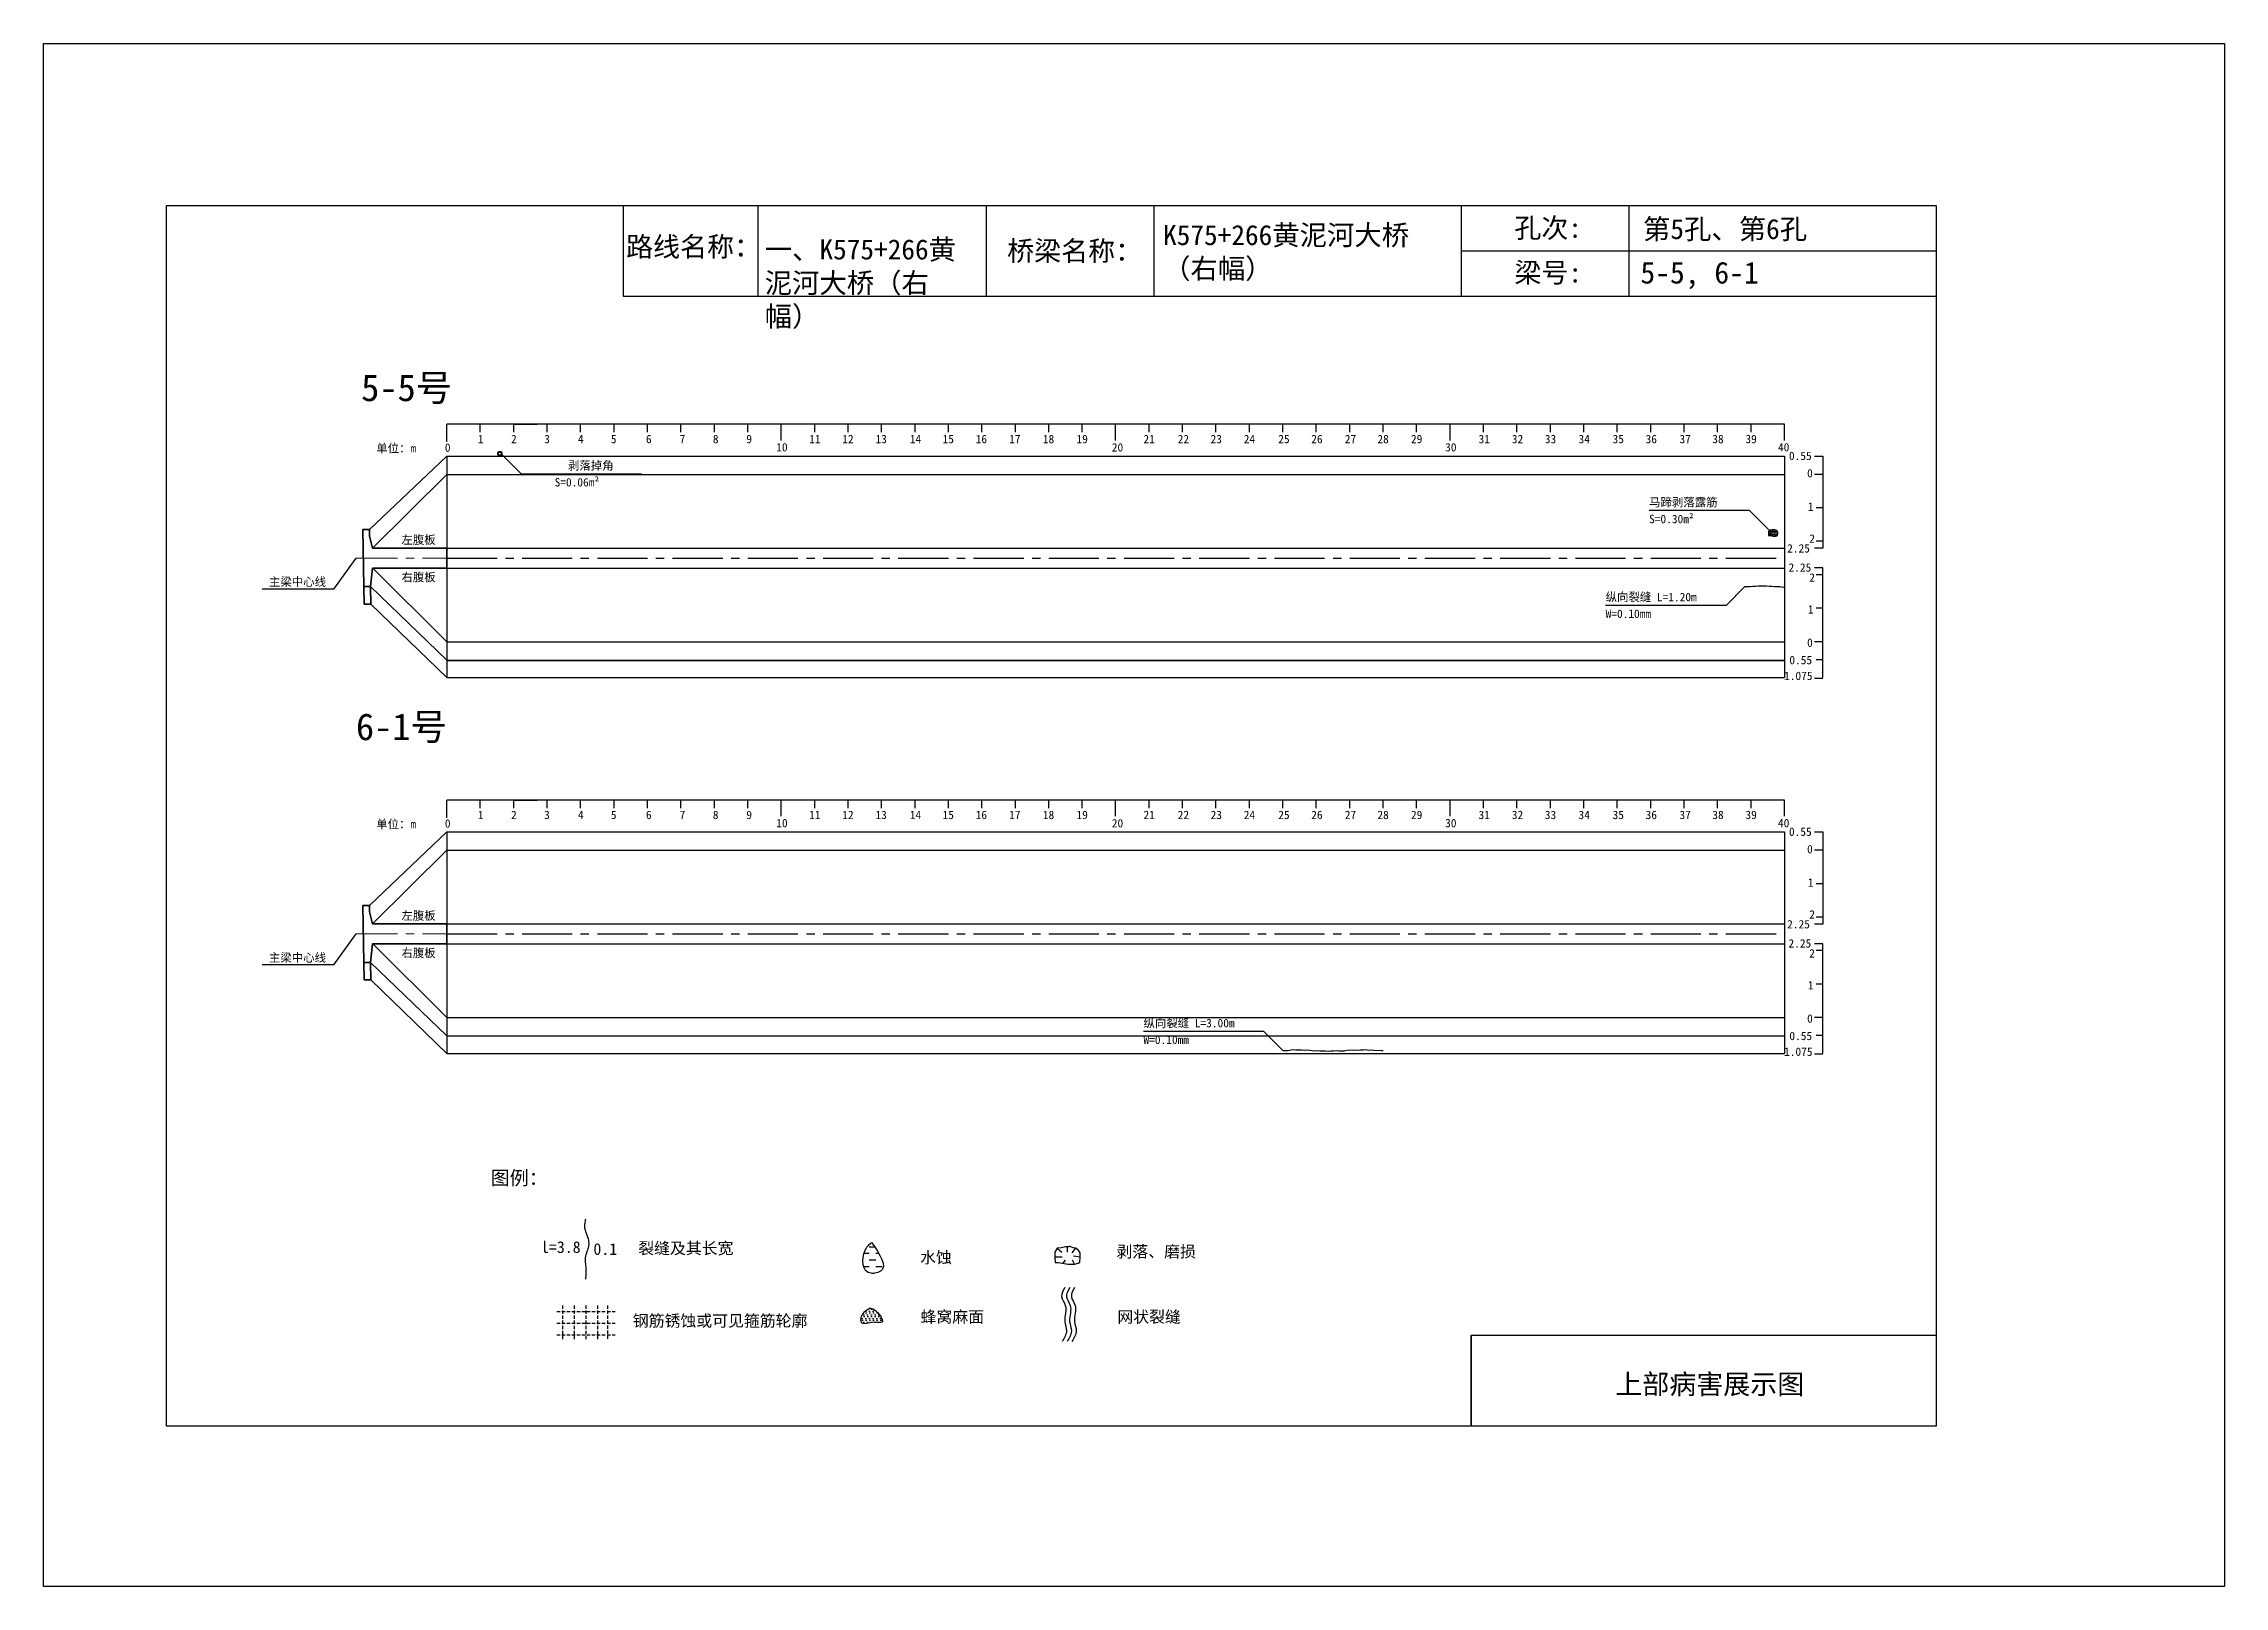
# Model space of a CAD drawing. Header units: millimetres. Extents: x -37 to 615, y -48 to 413.
import ezdxf

# ---------------------------------------------------------------- set-up
doc = ezdxf.new("R2010")
doc.units = ezdxf.units.MM
for name, pattern in [('CENTER', [2, 1.25, -0.25, 0.25, -0.25]), ('CENTER2', [1.125, 0.75, -0.125, 0.125, -0.125]), ('DASHED', [0.75, 0.5, -0.25])]:
    doc.linetypes.add(name, pattern=pattern)
for name, color, linetype in [('加固措施', 7, 'Continuous'), ('图层1', 7, 'Continuous'), ('病害', 5, 'Continuous'), ('轮廓', 3, 'Continuous')]:
    doc.layers.add(name, color=color, linetype=linetype)
doc.layers.add('虚线', color=7, linetype='Continuous', lineweight=30)
doc.styles.get("Standard").update_dxf_attribs({"font": ''})
doc.styles.add('汉字', font='')
doc.styles.get('Standard').set_extended_font_data('SimSun')
doc.styles.get('汉字').set_extended_font_data('SimSun')
pattern_1 = [(0, (-3997.7199, -288.9294), (0.55266586, 1.10533173), [0, -1.10533173])]
pattern_2 = [(0, (-6886.571, -700.7115), (0.55266586, 1.10533173), [0, -1.10533173])]
pattern_3 = [(0, (-3576.1421, -199.0757), (1.9895971, 1.9895971), [1.9895971, -1.9895971])]

# ---------------------------------------------------------------- blocks, each defined once
blk = doc.blocks.new('adfsd')
at = {"lineweight": -2, "ltscale": 0.5}
for p, q in [((1140.897, -3083.694), (1140.936, -3083.729)), ((1140.983, -3083.682), (1140.981, -3083.729)), ((1141.053, -3083.694), (1141.022, -3083.735)), ((1140.876, -3083.768), (1140.94, -3083.769)), ((1140.948, -3083.824), (1140.969, -3083.796)), ((1141.045, -3083.83), (1141.028, -3083.796)), ((1141.094, -3083.772), (1141.036, -3083.763))]:
    blk.add_line(p, q, dxfattribs=at)
blk.add_lwpolyline([(1141, -3083.682), (1140.967, -3083.682), (1140.934, -3083.69), (1140.897, -3083.694), (1140.876, -3083.727), (1140.876, -3083.768), (1140.88, -3083.818), (1140.905, -3083.818), (1140.991, -3083.83), (1141.045, -3083.83), (1141.078, -3083.822), (1141.09, -3083.814), (1141.094, -3083.772), (1141.094, -3083.735), (1141.078, -3083.707), (1141.053, -3083.694), (1141.033, -3083.69), (1141, -3083.678)], dxfattribs=at)
blk = doc.blocks.new('chi')
at = {"color": 0}
for p, q in [((1147.409, -3079.329), (1147.409, -3078.8)), ((1187.409, -3078.8), (1147.409, -3078.8)), ((1148.409, -3079.041), (1148.409, -3078.8)), ((1149.409, -3079.041), (1149.409, -3078.8)), ((1149.409, -3078.8), (1150.109, -3078.8)), ((1150.409, -3079.041), (1150.409, -3078.8)), ((1151.409, -3079.041), (1151.409, -3078.8)), ((1152.409, -3079.041), (1152.409, -3078.8)), ((1153.409, -3079.041), (1153.409, -3078.8)), ((1154.409, -3079.041), (1154.409, -3078.8)), ((1155.409, -3079.041), (1155.409, -3078.8)), ((1156.409, -3079.041), (1156.409, -3078.8)), ((1157.409, -3079.283), (1157.409, -3078.8)), ((1158.409, -3079.041), (1158.409, -3078.8)), ((1159.409, -3079.041), (1159.409, -3078.8)), ((1160.409, -3079.041), (1160.409, -3078.8)), ((1161.409, -3079.041), (1161.409, -3078.8)), ((1162.409, -3079.041), (1162.409, -3078.8)), ((1163.409, -3079.041), (1163.409, -3078.8)), ((1164.409, -3079.041), (1164.409, -3078.8)), ((1165.409, -3079.041), (1165.409, -3078.8)), ((1166.409, -3079.041), (1166.409, -3078.8)), ((1167.409, -3079.283), (1167.409, -3078.8)), ((1168.409, -3079.041), (1168.409, -3078.8)), ((1169.409, -3079.041), (1169.409, -3078.8)), ((1170.409, -3079.041), (1170.409, -3078.8)), ((1171.409, -3079.041), (1171.409, -3078.8)), ((1172.409, -3079.041), (1172.409, -3078.8)), ((1173.409, -3079.041), (1173.409, -3078.8)), ((1174.409, -3079.041), (1174.409, -3078.8)), ((1175.409, -3079.041), (1175.409, -3078.8)), ((1176.409, -3079.041), (1176.409, -3078.8)), ((1177.409, -3079.283), (1177.409, -3078.8)), ((1178.409, -3079.041), (1178.409, -3078.8)), ((1179.409, -3079.041), (1179.409, -3078.8)), ((1180.409, -3079.041), (1180.409, -3078.8)), ((1181.409, -3079.041), (1181.409, -3078.8)), ((1182.409, -3079.041), (1182.409, -3078.8)), ((1183.409, -3079.041), (1183.409, -3078.8)), ((1184.409, -3079.041), (1184.409, -3078.8)), ((1185.409, -3079.041), (1185.409, -3078.8)), ((1186.409, -3079.041), (1186.409, -3078.8)), ((1187.409, -3079.283), (1187.409, -3078.8))]:
    blk.add_line(p, q, dxfattribs=at)
for s, p in [('0', (1147.349, -3079.623)), ('1', (1148.339, -3079.368)), ('2', (1149.328, -3079.368)), ('3', (1150.319, -3079.368)), ('4', (1151.329, -3079.368)), ('5', (1152.313, -3079.368)), ('6', (1153.363, -3079.368)), ('7', (1154.37, -3079.368)), ('8', (1155.363, -3079.368)), ('9', (1156.363, -3079.368)), ('10', (1157.259, -3079.613)), ('11', (1158.242, -3079.368)), ('12', (1159.233, -3079.368)), ('13', (1160.227, -3079.368)), ('14', (1161.252, -3079.368)), ('15', (1162.233, -3079.368)), ('16', (1163.223, -3079.368)), ('17', (1164.224, -3079.368)), ('18', (1165.232, -3079.368)), ('19', (1166.238, -3079.368)), ('20', (1167.294, -3079.617)), ('21', (1168.24, -3079.368)), ('22', (1169.264, -3079.368)), ('23', (1170.247, -3079.368)), ('24', (1171.24, -3079.368)), ('25', (1172.271, -3079.368)), ('26', (1173.258, -3079.368)), ('27', (1174.261, -3079.368)), ('28', (1175.236, -3079.368)), ('29', (1176.24, -3079.368)), ('30', (1177.262, -3079.613)), ('31', (1178.261, -3079.368)), ('32', (1179.256, -3079.368)), ('33', (1180.243, -3079.368)), ('34', (1181.251, -3079.368)), ('35', (1182.269, -3079.368)), ('36', (1183.256, -3079.368)), ('37', (1184.269, -3079.368)), ('38', (1185.251, -3079.368)), ('39', (1186.242, -3079.368)), ('40', (1187.216, -3079.613))]:
    blk.add_text(s, height=0.25).set_placement(p)
blk = doc.blocks.new('kopp')
at = {"color": 0}
for p, q in [((1188.308, -3078.25), (1188.558, -3078.25)), ((1188.558, -3078.25), (1188.558, -3078.8)), ((1188.558, -3078.8), (1188.308, -3078.8)), ((1188.558, -3078.8), (1188.558, -3079.8)), ((1188.558, -3079.8), (1188.358, -3079.8)), ((1188.558, -3079.8), (1188.558, -3079.8)), ((1188.558, -3079.8), (1188.558, -3080.8)), ((1188.558, -3081.009), (1188.308, -3081.009)), ((1188.558, -3080.8), (1188.358, -3080.8)), ((1188.558, -3080.8), (1188.558, -3081.009)), ((1188.558, -3081.592), (1188.308, -3081.592)), ((1188.558, -3081.8), (1188.358, -3081.8)), ((1188.558, -3081.8), (1188.558, -3081.592)), ((1188.558, -3082.8), (1188.558, -3081.8)), ((1188.558, -3082.8), (1188.358, -3082.8)), ((1188.558, -3083.8), (1188.558, -3082.8)), ((1188.558, -3082.8), (1188.558, -3082.8)), ((1188.558, -3083.8), (1188.308, -3083.8)), ((1188.558, -3084.875), (1188.558, -3083.8)), ((1188.558, -3084.338), (1188.358, -3084.338)), ((1188.308, -3084.888), (1188.558, -3084.888))]:
    blk.add_line(p, q, dxfattribs=at)
for s, p in [('0.55', (1187.543, -3078.37)), ('0', (1188.086, -3078.891)), ('1', (1188.109, -3079.89)), ('2', (1188.15, -3080.842)), ('2.25', (1187.49, -3081.135)), ('2.25', (1187.53, -3081.708)), ('2', (1188.15, -3082.006)), ('1', (1188.109, -3082.959)), ('0', (1188.086, -3083.954)), ('0.55', (1187.556, -3084.474)), ('1.075', (1187.398, -3084.946))]:
    blk.add_text(s, height=0.25).set_placement(p)

msp = doc.modelspace()

# ---------------------------------------------------------------- hatches: boundary and pattern name
at = {"layer": '加固措施', "lineweight": -2}
h = msp.add_hatch(dxfattribs=at)
h.set_pattern_fill('DASH', color=256, scale=0.626645)
h.set_pattern_definition(pattern_3)
edge = h.paths.add_edge_path()
edge.add_spline(control_points=[(210.85, 54.88), (210.36, 54.45), (208.03, 52.39), (207.41, 44.9), (216.74, 46.23), (213.29, 51.3), (210.85, 54.88)], knot_values=[0, 0, 0, 0, 3.237042, 15.187225, 21.182779, 35.601669, 35.601669, 35.601669, 35.601669], degree=3, periodic=0)
h = msp.add_hatch(dxfattribs=at)
h.set_pattern_fill('DASH', color=256, scale=0.626645)
h.set_pattern_definition(pattern_3)
edge = h.paths.add_edge_path()
edge.add_spline(control_points=[(210.85, 54.88), (210.36, 54.45), (208.03, 52.39), (207.41, 44.9), (216.74, 46.23), (213.29, 51.3), (210.85, 54.88)], knot_values=[0, 0, 0, 0, 3.237042, 15.187225, 21.182779, 35.601669, 35.601669, 35.601669, 35.601669], degree=3, periodic=0)
h = msp.add_hatch(dxfattribs=at)
h.set_pattern_fill('DOTS', scale=0.696272)
h.set_pattern_definition(pattern_1)
edge = h.paths.add_edge_path()
edge.add_spline(control_points=[(210.19, 35.22), (209.15, 34.51), (207.68, 33.49), (207.52, 29.75), (211, 31.47), (215.72, 30.12), (212.21, 35.3), (210.31, 35.22), (210.19, 35.22)], knot_values=[0, 0, 0, 0, 5.205471, 7.397577, 12.944796, 16.169923, 23.88441, 24.400432, 24.400432, 24.400432, 24.400432], degree=3, periodic=0)
h = msp.add_hatch(dxfattribs=at)
h.set_pattern_fill('DOTS', scale=0.696272)
h.set_pattern_definition(pattern_1)
edge = h.paths.add_edge_path()
edge.add_spline(control_points=[(210.19, 35.22), (209.15, 34.51), (207.68, 33.49), (207.52, 29.75), (211, 31.47), (215.72, 30.12), (212.21, 35.3), (210.31, 35.22), (210.19, 35.22)], knot_values=[0, 0, 0, 0, 5.205471, 7.397577, 12.944796, 16.169923, 23.88441, 24.400432, 24.400432, 24.400432, 24.400432], degree=3, periodic=0)
at = {"layer": '病害', "lineweight": -2}
h = msp.add_hatch(dxfattribs=at)
h.set_pattern_fill('DOTS', color=4, scale=0.696272, style=0)
h.set_pattern_definition(pattern_2)
edge = h.paths.add_edge_path()
edge.add_spline(control_points=[(210.19, 35.22), (209.15, 34.51), (207.68, 33.49), (207.52, 29.75), (211, 31.47), (215.72, 30.12), (212.21, 35.3), (210.31, 35.22), (210.19, 35.22)], knot_values=[0, 0, 0, 0, 1.041094, 1.479515, 2.588959, 3.233985, 4.776882, 4.880086, 4.880086, 4.880086, 4.880086], degree=3, periodic=0)
h = msp.add_hatch(dxfattribs=at)
h.set_pattern_fill('DOTS', color=4, scale=0.696272, style=0)
h.set_pattern_definition(pattern_2)
edge = h.paths.add_edge_path()
edge.add_spline(control_points=[(210.19, 35.22), (209.15, 34.51), (207.68, 33.49), (207.52, 29.75), (211, 31.47), (215.72, 30.12), (212.21, 35.3), (210.31, 35.22), (210.19, 35.22)], knot_values=[0, 0, 0, 0, 1.041094, 1.479515, 2.588959, 3.233985, 4.776882, 4.880086, 4.880086, 4.880086, 4.880086], degree=3, periodic=0)

# ---------------------------------------------------------------- linework, layer by layer
at = {"color": 0, "linetype": 'ByBlock'}
for p, q in [((0, 364.85), (529.17, 364.85)), ((0, 0), (0, 364.85)), ((136.5, 364.85), (136.5, 337.72)), ((245.1, 364.85), (245.1, 337.72)), ((387.13, 364.85), (387.13, 337.72)), ((437.29, 364.79), (437.29, 337.66)), ((529.17, 364.85), (529.17, 0)), ((136.5, 337.72), (529.17, 337.72)), ((390.12, 0), (390.12, 27.12)), ((390.12, 27.12), (529.17, 27.12)), ((529.17, 0), (0, 0))]:
    msp.add_line(p, q, dxfattribs=at)
at = {"color": 0}
for p, q in [((60.65, 267.93), (83.82, 289.93)), ((83.82, 289.93), (83.82, 223.68)), ((83.82, 289.93), (483.82, 289.93)), ((483.82, 289.93), (483.82, 223.68)), ((61.57, 262.43), (83.82, 284.43)), ((83.82, 262.43), (483.82, 262.43)), ((483.82, 262.43), (483.82, 259.43)), ((56.57, 259.43), (49.96, 250.17)), ((61.64, 256.43), (83.82, 234.43)), ((83.82, 256.43), (483.82, 256.43)), ((49.96, 250.17), (28.63, 250.17)), ((60.99, 250.93), (83.82, 228.93)), ((61.09, 245.68), (83.82, 223.68)), ((83.82, 234.43), (483.82, 234.43)), ((83.82, 228.93), (483.82, 228.93)), ((83.82, 228.81), (483.82, 228.81)), ((83.82, 223.68), (483.82, 223.68)), ((60.65, 155.59), (83.82, 177.59)), ((83.82, 177.59), (83.82, 111.34)), ((83.82, 177.59), (483.82, 177.59)), ((483.82, 177.59), (483.82, 111.34)), ((61.57, 150.08), (83.82, 172.09)), ((83.82, 172.09), (483.82, 172.09)), ((83.82, 150.09), (483.82, 150.09)), ((483.82, 150.09), (483.82, 147.09)), ((56.57, 147.09), (49.96, 137.83)), ((61.64, 144.09), (83.82, 122.09)), ((83.82, 144.09), (483.82, 144.09)), ((49.96, 137.83), (28.63, 137.83)), ((60.99, 138.59), (83.82, 116.59)), ((61.09, 133.34), (83.82, 111.34)), ((83.82, 122.09), (483.82, 122.09)), ((83.82, 116.59), (483.82, 116.59)), ((83.82, 111.34), (483.82, 111.34))]:
    msp.add_line(p, q, dxfattribs=at)
at = {"color": 7}
for p, q in [((99, 290.63), (99.41, 290.63)), ((99.13, 291.11), (99.38, 290.89)), ((99.46, 290.28), (99.59, 290.46)), ((99.68, 291.18), (99.67, 290.89)), ((100.13, 291.11), (99.93, 290.85)), ((100.08, 290.24), (99.97, 290.46)), ((100.39, 290.61), (100.02, 290.66)), ((479.26, 267.74), (479.77, 267.3)), ((480.37, 267.89), (480.34, 267.3)), ((481.26, 267.74), (480.86, 267.22)), ((479, 266.79), (479.82, 266.78)), ((479.92, 266.08), (480.19, 266.44)), ((481.16, 266), (480.94, 266.44)), ((481.79, 266.74), (481.04, 266.85))]:
    msp.add_line(p, q, dxfattribs=at)
msp.add_line((83.82, 284.43), (483.82, 284.43))
at = {"color": 1, "linetype": 'DASHED'}
for p, q in [((479, 267.46), (481.79, 267.46)), ((479.7, 266), (479.7, 267.95)), ((480.39, 266), (480.39, 267.95)), ((481.09, 266), (481.09, 267.95)), ((479, 266.97), (481.79, 266.97)), ((479, 266.49), (481.79, 266.49))]:
    msp.add_line(p, q, dxfattribs=at)
at = {"color": 1, "linetype": 'CENTER2', "ltscale": 20}
for p, q in [((83.82, 259.43), (483.82, 259.43)), ((83.82, 147.09), (483.82, 147.09))]:
    msp.add_line(p, q, dxfattribs=at)
at = {"color": 1, "linetype": 'DASHED', "ltscale": 2}
for p, q in [((116.71, 34.25), (134.11, 34.25)), ((116.71, 34.25), (134.11, 34.25)), ((118.45, 35.99), (118.45, 25.55)), ((118.45, 35.99), (118.45, 25.55)), ((121.93, 35.99), (121.93, 25.55)), ((121.93, 35.99), (121.93, 25.55)), ((125.41, 35.99), (125.41, 25.55)), ((125.41, 35.99), (125.41, 25.55)), ((128.89, 35.99), (128.89, 25.55)), ((128.89, 35.99), (128.89, 25.55)), ((131.87, 36.02), (131.87, 25.57)), ((131.87, 36.02), (131.87, 25.57)), ((116.71, 30.77), (134.11, 30.77)), ((116.71, 30.77), (134.11, 30.77)), ((116.71, 27.29), (134.11, 27.29)), ((116.71, 27.29), (134.11, 27.29))]:
    msp.add_line(p, q, dxfattribs=at)
at = {"color": 3, "linetype": 'ByBlock'}
msp.add_lwpolyline([(-36.77, 413.19), (615.38, 413.19), (615.38, -47.93), (-36.77, -47.93)], close=True, dxfattribs=at)
at = {"color": 7}
for points in [[(99.79, 291.18), (99.58, 291.18), (99.37, 291.13), (99.13, 291.11), (99, 290.9), (99, 290.63), (99.03, 290.32), (99.18, 290.32), (99.74, 290.24), (100.08, 290.24), (100.29, 290.29), (100.37, 290.34), (100.39, 290.61), (100.39, 290.84), (100.29, 291.03), (100.13, 291.11), (100, 291.13), (99.79, 291.21)], [(100.39, 290.24), (106.05, 284.58), (142.05, 284.58)], [(479, 267.95), (473.34, 273.6), (443.34, 273.6)], [(480.58, 267.89), (480.16, 267.89), (479.74, 267.79), (479.26, 267.74), (479, 267.31), (479, 266.79), (479.05, 266.16), (479.37, 266.16), (480.47, 266), (481.16, 266), (481.58, 266.11), (481.74, 266.21), (481.79, 266.74), (481.79, 267.21), (481.58, 267.58), (481.26, 267.74), (481, 267.79), (480.58, 267.95)], [(472, 250.94), (466.34, 245.28), (430.34, 245.28)], [(472, 250.94), (472.8, 250.96), (473.6, 250.94), (474.4, 251.03), (475.2, 251.01), (476, 251.11), (476.8, 251.13), (477.6, 251.11), (478.4, 251.17), (479.2, 251.05), (480, 251.01), (480.8, 250.9), (481.6, 250.9), (482.4, 250.88), (483.2, 250.77), (484, 250.94)], [(333.8, 112.27), (328.14, 117.93), (292.14, 117.93)], [(333.8, 112.24), (334.6, 112.21), (335.4, 112.27), (336.2, 112.44), (337, 112.49), (337.8, 112.42), (338.6, 112.42), (339.4, 112.45), (340.2, 112.38), (341, 112.44), (341.8, 112.34), (342.6, 112.22), (343.4, 112.17), (344.2, 112.27), (345, 112.14), (345.8, 112.11), (346.6, 112.14), (347.4, 112.06), (348.2, 112.11), (349, 112.18), (349.8, 112.2), (350.6, 112.19), (351.4, 112.13), (352.2, 112.17), (353, 112.34), (353.8, 112.39), (354.6, 112.33), (355.4, 112.45), (356.2, 112.32), (357, 112.46), (357.8, 112.43), (358.6, 112.51), (359.4, 112.31), (360.2, 112.42), (361, 112.37), (361.8, 112.24), (362.6, 112.34), (363.4, 112.2), (363.8, 112.27)]]:
    msp.add_lwpolyline(points, dxfattribs=at)
for points in [[(268.59, 41.36), (268.08, 40.47), (267.03, 38.67), (269.71, 35.55), (267.97, 31.9), (269.63, 28.26), (268.46, 26.35), (267.82, 25.31)], [(268.59, 41.36), (268.08, 40.47), (267.03, 38.67), (269.71, 35.55), (267.97, 31.9), (269.63, 28.26), (268.46, 26.35), (267.82, 25.31)], [(270.07, 41.36), (269.55, 40.47), (268.51, 38.67), (271.18, 35.55), (269.44, 31.9), (271.1, 28.26), (269.94, 26.35), (269.3, 25.31)], [(270.07, 41.36), (269.55, 40.47), (268.51, 38.67), (271.18, 35.55), (269.44, 31.9), (271.1, 28.26), (269.94, 26.35), (269.3, 25.31)], [(271.52, 41.36), (271, 40.47), (269.96, 38.67), (272.63, 35.55), (270.89, 31.9), (272.55, 28.26), (271.39, 26.35), (270.75, 25.31)], [(271.52, 41.36), (271, 40.47), (269.96, 38.67), (272.63, 35.55), (270.89, 31.9), (272.55, 28.26), (271.39, 26.35), (270.75, 25.31)]]:
    msp.add_open_spline(points, degree=3, knots=[0, 0, 0, 0, 2.808133, 5.677796, 10.461234, 13.324406, 16.732801, 16.732801, 16.732801, 16.732801])
at = {"lineweight": -2}
msp.add_open_spline([(210.19, 35.22), (209.15, 34.51), (207.68, 33.49), (207.52, 29.75), (211, 31.47), (215.72, 30.12), (212.21, 35.3), (210.31, 35.22), (210.19, 35.22)], degree=3, knots=[0, 0, 0, 0, 3.624423, 5.150725, 9.013098, 11.258664, 16.630045, 16.989336, 16.989336, 16.989336, 16.989336], dxfattribs=at)
msp.add_open_spline([(210.19, 35.22), (209.15, 34.51), (207.68, 33.49), (207.52, 29.75), (211, 31.47), (215.72, 30.12), (212.21, 35.3), (210.31, 35.22), (210.19, 35.22)], degree=3, knots=[0, 0, 0, 0, 3.624423, 5.150725, 9.013098, 11.258664, 16.630045, 16.989336, 16.989336, 16.989336, 16.989336], dxfattribs=at)
at = {"layer": '加固措施', "lineweight": -2}
msp.add_open_spline([(210.85, 54.88), (210.36, 54.45), (208.03, 52.39), (207.41, 44.9), (216.74, 46.23), (213.29, 51.3), (210.85, 54.88)], degree=3, knots=[0, 0, 0, 0, 2.028466, 9.51698, 13.274057, 22.309569, 22.309569, 22.309569, 22.309569], dxfattribs=at)
msp.add_open_spline([(210.85, 54.88), (210.36, 54.45), (208.03, 52.39), (207.41, 44.9), (216.74, 46.23), (213.29, 51.3), (210.85, 54.88)], degree=3, knots=[0, 0, 0, 0, 2.028466, 9.51698, 13.274057, 22.309569, 22.309569, 22.309569, 22.309569], dxfattribs=at)
at = {"layer": '图层1', "lineweight": -2}
msp.add_open_spline([(125.25, 61.82), (125.22, 61.61), (125.18, 61.39), (125.07, 60.75), (125.02, 60.35), (124.99, 59.78), (125, 59.6), (125.02, 59.31), (125.03, 59.21), (125.06, 59), (125.09, 58.89), (125.19, 58.51), (125.29, 58.21), (125.54, 57.57), (125.69, 57.22), (125.96, 56.46), (126.09, 56.04), (126.21, 55.34), (126.24, 55.06), (126.25, 54.51), (126.23, 54.25), (126.16, 53.74), (126.11, 53.5), (126, 53.03), (125.93, 52.81), (125.76, 52.25), (125.64, 51.93), (125.45, 51.33), (125.36, 51.04), (125.27, 50.66), (125.24, 50.54), (125.21, 50.32), (125.2, 50.23), (125.18, 50.03), (125.17, 49.92), (125.17, 49.54), (125.18, 49.25), (125.23, 48.62), (125.27, 48.29), (125.33, 47.7), (125.35, 47.46), (125.38, 47), (125.39, 46.78), (125.4, 46.36), (125.4, 46.16), (125.39, 45.54), (125.37, 45.14), (125.32, 44.45), (125.3, 44.15), (125.27, 43.85)], degree=3, knots=[0, 0, 0, 0, 0.93103, 0.93103, 2.904338, 2.904338, 3.933552, 3.933552, 4.598026, 4.598026, 5.2625, 5.2625, 6.799065, 6.799065, 8.335629, 8.335629, 9.872194, 9.872194, 10.744529, 10.744529, 11.616864, 11.616864, 12.4892, 12.4892, 13.361535, 13.361535, 14.755665, 14.755665, 16.149795, 16.149795, 16.835641, 16.835641, 17.410365, 17.410365, 17.98509, 17.98509, 19.45733, 19.45733, 20.929571, 20.929571, 21.910052, 21.910052, 22.722819, 22.722819, 23.535585, 23.535585, 25.161117, 25.161117, 26.428502, 26.428502, 26.428502, 26.428502], dxfattribs=at)
msp.add_open_spline([(125.25, 61.82), (125.22, 61.61), (125.18, 61.39), (125.07, 60.75), (125.02, 60.35), (124.99, 59.78), (125, 59.6), (125.02, 59.31), (125.03, 59.21), (125.06, 59), (125.09, 58.89), (125.19, 58.51), (125.29, 58.21), (125.54, 57.57), (125.69, 57.22), (125.96, 56.46), (126.09, 56.04), (126.21, 55.34), (126.24, 55.06), (126.25, 54.51), (126.23, 54.25), (126.16, 53.74), (126.11, 53.5), (126, 53.03), (125.93, 52.81), (125.76, 52.25), (125.64, 51.93), (125.45, 51.33), (125.36, 51.04), (125.27, 50.66), (125.24, 50.54), (125.21, 50.32), (125.2, 50.23), (125.18, 50.03), (125.17, 49.92), (125.17, 49.54), (125.18, 49.25), (125.23, 48.62), (125.27, 48.29), (125.33, 47.7), (125.35, 47.46), (125.38, 47), (125.39, 46.78), (125.4, 46.36), (125.4, 46.16), (125.39, 45.54), (125.37, 45.14), (125.32, 44.45), (125.3, 44.15), (125.27, 43.85)], degree=3, knots=[0, 0, 0, 0, 0.93103, 0.93103, 2.904338, 2.904338, 3.933552, 3.933552, 4.598026, 4.598026, 5.2625, 5.2625, 6.799065, 6.799065, 8.335629, 8.335629, 9.872194, 9.872194, 10.744529, 10.744529, 11.616864, 11.616864, 12.4892, 12.4892, 13.361535, 13.361535, 14.755665, 14.755665, 16.149795, 16.149795, 16.835641, 16.835641, 17.410365, 17.410365, 17.98509, 17.98509, 19.45733, 19.45733, 20.929571, 20.929571, 21.910052, 21.910052, 22.722819, 22.722819, 23.535585, 23.535585, 25.161117, 25.161117, 26.428502, 26.428502, 26.428502, 26.428502], dxfattribs=at)
at = {"layer": '病害', "color": 5}
for p, q in [((136.5, 364.85), (136.5, 337.72)), ((245.1, 364.85), (245.1, 337.72)), ((387.13, 364.85), (387.13, 337.72)), ((529.17, 364.85), (529.17, 337.72)), ((136.5, 337.72), (386.58, 337.72)), ((386.58, 337.72), (529.17, 337.72)), ((390.12, 27.12), (529.17, 27.12)), ((390.12, 27.12), (390.12, 0)), ((529.17, 27.12), (529.17, 0))]:
    msp.add_line(p, q, dxfattribs=at)
at = {"layer": '病害', "color": 0}
for p, q in [((176.83, 364.85), (176.83, 337.72)), ((295.25, 364.85), (295.25, 337.72)), ((387.14, 351.23), (529.17, 351.23))]:
    msp.add_line(p, q, dxfattribs=at)
at = {"layer": '虚线', "linetype": 'CENTER', "lineweight": 18, "ltscale": 10}
for p, q in [((56.57, 259.43), (83.82, 259.43)), ((56.57, 147.09), (83.82, 147.09))]:
    msp.add_line(p, q, dxfattribs=at)
at = {"layer": '轮廓', "color": 5, "lineweight": 35}
for p, q in [((58.99, 250.93), (58.65, 267.93)), ((58.65, 267.93), (60.65, 267.93)), ((60.69, 266.05), (60.65, 267.93)), ((61.57, 262.43), (60.69, 266.05)), ((83.82, 262.43), (61.57, 262.43)), ((83.82, 256.43), (83.82, 262.43)), ((60.99, 250.93), (61.63, 256.43)), ((83.82, 256.43), (61.63, 256.43)), ((58.99, 250.93), (60.99, 250.93)), ((59.09, 245.68), (58.99, 250.93)), ((61.09, 245.68), (60.99, 250.93)), ((59.09, 245.68), (61.09, 245.68)), ((58.99, 138.59), (58.65, 155.59)), ((58.65, 155.59), (60.65, 155.59)), ((60.69, 153.71), (60.65, 155.59)), ((61.57, 150.08), (60.69, 153.71)), ((83.82, 150.08), (61.57, 150.08)), ((83.82, 144.08), (83.82, 150.08)), ((60.99, 138.59), (61.63, 144.09)), ((83.82, 144.09), (61.63, 144.09)), ((58.99, 138.59), (60.99, 138.59)), ((59.09, 133.34), (58.99, 138.59)), ((61.09, 133.34), (60.99, 138.59)), ((59.09, 133.34), (61.09, 133.34))]:
    msp.add_line(p, q, dxfattribs=at)

# ---------------------------------------------------------------- block references
at = {"color": 0}
for name, p, xscale, yscale, zscale in [('chi', (-11390.27, 31087.43), 9.999999999994273, 9.999999999994273, 9.999999999994273), ('kopp', (-11390.27, 31072.43), 9.999999999994273, 9.999999999994273, 9.999999999994273), ('chi', (-11390.27, 30975.09), 9.999999999994273, 9.999999999994273, 9.999999999994273), ('kopp', (-11390.27, 30960.09), 9.999999999994273, 9.999999999994273, 9.999999999994273), ('adfsd', (-39452.38, 107407.64), 34.81359766870787, 34.81359766870787, 34.81359766870787), ('adfsd', (-39452.38, 107407.64), 34.81359766870787, 34.81359766870787, 34.81359766870787)]:
    msp.add_blockref(name, p, dxfattribs=dict(at, xscale=xscale, yscale=yscale, zscale=zscale))

# ---------------------------------------------------------------- texts
for s, p in [('单位：m', (62.7, 290.99)), ('左腹板', (70.24, 263.64)), ('右腹板', (70.24, 252.47)), ('主梁中心线', (30.63, 251.08)), ('单位：m', (62.7, 178.65)), ('左腹板', (70.24, 151.3)), ('主梁中心线', (30.63, 138.73)), ('右腹板', (70.24, 140.13))]:
    msp.add_text(s, height=2.5).set_placement(p)
at = {"color": 7}
for s, p in [('剥落掉角', (120.05, 285.83)), ('S=0.06m²', (116.05, 280.83)), ('马蹄剥落露筋', (443.34, 274.85)), ('S=0.30m²', (443.34, 269.85)), ('纵向裂缝 L=1.20m', (430.34, 246.53)), ('W=0.10mm', (430.34, 241.53)), ('纵向裂缝 L=3.00m', (292.14, 119.18)), ('W=0.10mm', (292.14, 114.18))]:
    msp.add_text(s, height=2.5, dxfattribs=at).set_placement(p)
at = {"linetype": 'ByBlock', "attachment_point": 1, "style": '汉字'}
for s, insert, char_height, width in [('K575+266黄泥河大桥（右幅）', (298, 358.97), 6, 87.5474), ('{\\C0;第5孔、第6孔}', (441.52, 360.78), 6, 77.4135), ('{\\C0;一、K575+266黄泥河大桥（右幅）}', (178.87, 354.68), 6, 62.8604), ('{\\C0;5-5, 6-1}', (440.75, 347.98), 6.5, 84.1186), ('{\\C0;5-5号}', (58.2, 314.34), 8, 49.3496), ('{\\C0;6-1号}', (56.63, 213.01), 8, 49.3496)]:
    msp.add_mtext(s, dxfattribs=dict(at, insert=insert, char_height=char_height, width=width))
at = {"layer": '图层1', "style": '汉字'}
for s, p in [('孔次:', (403.05, 355.16)), ('路线名称：', (137.42, 349.54)), ('桥梁名称：', (251.38, 348.29)), ('梁号:', (403.08, 341.8)), ('上部病害展示图', (433.23, 9.56))]:
    msp.add_text(s, height=5.918, dxfattribs=at).set_placement(p)
at = {"layer": '图层1', "lineweight": -2, "attachment_point": 1}
for s, insert, char_height in [('图例：', (96.91, 76.23), 4.178), ('图例：', (96.91, 76.23), 4.178), ('l=3.8', (111.98, 55.21), 3.481), ('l=3.8', (111.98, 55.21), 3.481), ('0.1', (127.65, 54.63), 3.481), ('0.1', (127.65, 54.63), 3.481), ('裂缝及其长宽', (141.05, 54.88), 3.481), ('裂缝及其长宽', (141.05, 54.88), 3.481), ('水蚀', (225.33, 52.14), 3.481), ('水蚀', (225.33, 52.14), 3.481), ('剥落、磨损', (284.06, 53.89), 3.481), ('剥落、磨损', (284.06, 53.89), 3.481), ('钢筋锈蚀或可见箍筋轮廓', (139.42, 33.21), 3.4814), ('钢筋锈蚀或可见箍筋轮廓', (139.42, 33.21), 3.4814), ('蜂窝麻面', (225.48, 34.38), 3.481), ('蜂窝麻面', (225.48, 34.38), 3.481), ('网状裂缝', (284.32, 34.39), 3.481), ('网状裂缝', (284.32, 34.39), 3.481)]:
    msp.add_mtext(s, dxfattribs=dict(at, insert=insert, char_height=char_height))

doc.saveas('drawing.dxf')
